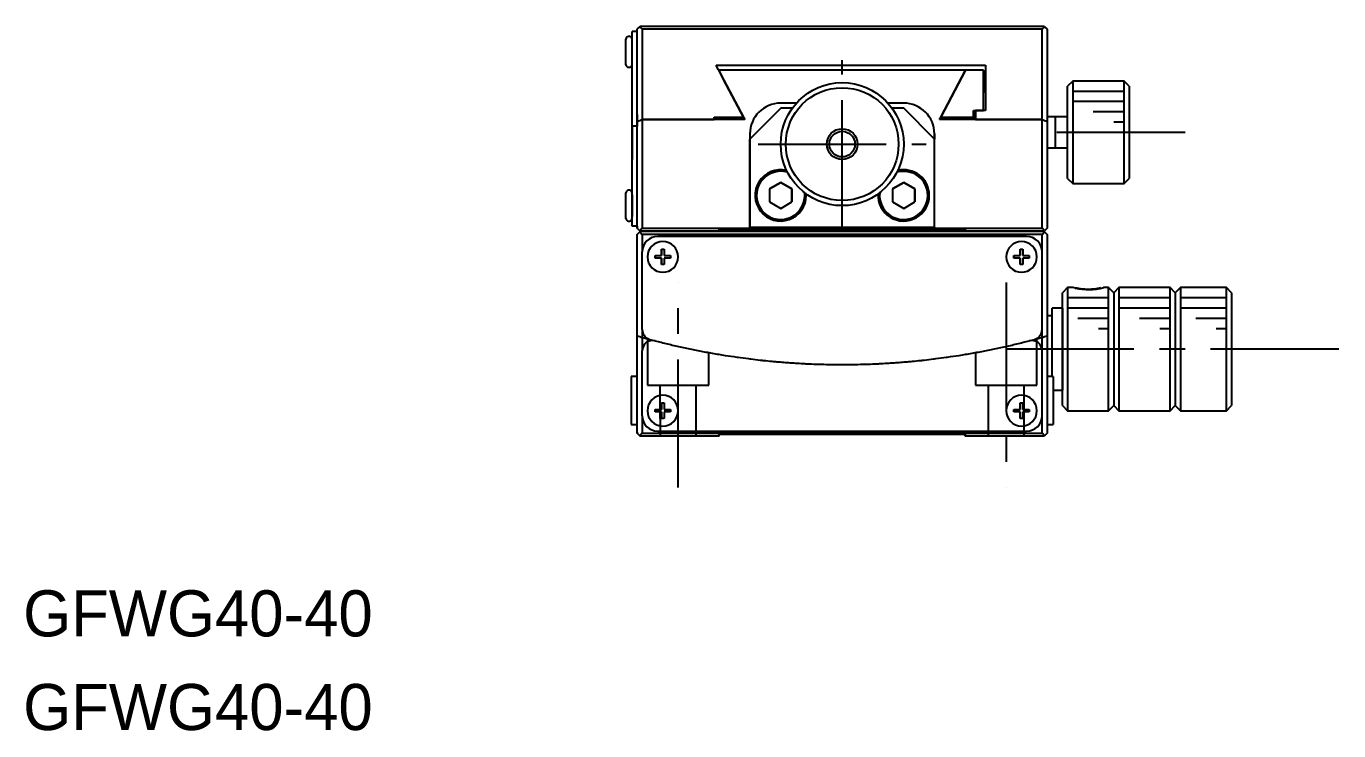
# Model space of a CAD drawing. Extents: x 129 to 393, y -5 to 213.
# Drawn here: x 133.5 to 261.5, y -5.2 to 63.5 of the extents above; entities that cross this region are included whole.
import ezdxf

# ---------------------------------------------------------------- set-up
doc = ezdxf.new("R2010")
doc.units = 0
doc.header["$LTSCALE"] = 10
doc.linetypes.add('CENTER', pattern=[2, 1.25, -0.25, 0.25, -0.25])
doc.linetypes.add('DASHED', pattern=[3.5, 2, -1.5])
doc.layers.get('0').update_dxf_attribs({"linetype": 'CONTINUOUS'})
doc.layers.add('CENTER', color=1, linetype='CENTER')
doc.styles.get("Standard").update_dxf_attribs({"font": 'FGP教科書体NT-M'})

msp = doc.modelspace()

# ---------------------------------------------------------------- linework, layer by layer
at = {"color": 7, "linetype": 'CONTINUOUS'}
for p, q in [((193.099727, 63.001654), (192.599727, 63.001654)), ((192.599727, 61.501654), (192.599727, 63.001654)), ((193.099727, 63.201654), (193.349727, 63.451654)), ((193.099727, 61.501654), (193.099727, 63.201654)), ((193.349727, 63.451654), (193.399727, 63.501654)), ((193.349727, 63.451654), (193.599727, 63.201654)), ((193.399727, 63.501654), (232.799727, 63.501654)), ((193.599727, 63.201654), (193.599727, 54.420089)), ((232.599727, 63.201654), (193.599727, 63.201654)), ((232.599727, 63.201654), (232.849727, 63.451654)), ((232.599727, 54.420089), (232.599727, 63.201654)), ((232.849727, 63.451654), (232.799727, 63.501654)), ((232.849727, 63.451654), (233.099727, 63.201654)), ((233.099727, 63.201654), (233.099727, 54.219304)), ((191.999727, 59.751654), (191.999727, 62.251654)), ((191.999727, 61.126654), (191.999727, 61.751654)), ((192.349727, 62.501654), (192.249727, 62.501654)), ((192.599727, 60.201654), (192.599727, 61.501654)), ((193.099727, 54.903815), (193.099727, 61.501654)), ((193.099727, 54.903815), (193.099727, 61.501654)), ((191.999727, 60.876654), (191.999727, 61.126654)), ((191.999727, 60.251654), (191.999727, 60.876654)), ((192.599727, 54.903815), (192.599727, 60.201654)), ((192.249727, 59.501654), (192.349727, 59.501654)), ((200.799578, 59.701854), (227.099727, 59.701854)), ((201.012824, 59.29614), (200.799578, 59.701854)), ((201.059728, 59.206987), (201.012824, 59.29614)), ((201.059386, 59.207637), (201.567667, 58.24343)), ((225.140068, 59.207637), (201.059386, 59.207637)), ((201.567667, 58.24343), (201.059728, 59.206987)), ((222.712508, 54.631091), (225.140068, 59.207637)), ((225.140068, 59.207637), (222.715197, 54.636124)), ((226.900068, 59.207637), (225.140068, 59.207637)), ((226.900068, 55.28506), (226.900068, 59.207637)), ((226.900068, 59.207637), (226.900068, 57.007795)), ((227.099727, 59.701854), (227.099727, 55.28506)), ((201.567667, 58.24343), (203.484258, 54.636123)), ((203.484257, 54.636124), (201.567667, 58.24343)), ((235.599727, 58.151654), (235.099727, 57.651654)), ((235.099727, 48.651654), (235.099727, 57.651654)), ((235.599727, 58.151654), (235.599727, 48.151654)), ((240.599727, 58.151654), (235.599727, 58.151654)), ((240.599727, 48.151654), (240.599727, 58.151654)), ((241.099727, 57.651654), (240.599727, 58.151654)), ((241.099727, 57.651654), (241.099727, 48.651654)), ((226.900068, 57.007795), (226.900068, 57.011654)), ((226.900068, 55.28506), (226.900068, 57.011654)), ((226.903927, 57.011654), (226.900068, 57.007795)), ((227.099727, 57.207454), (226.903927, 57.011654)), ((207.099727, 55.501654), (204.099727, 52.501654)), ((204.599727, 53.001654), (207.099727, 55.501654)), ((208.627591, 56.001654), (207.099727, 56.001654)), ((208.22633, 55.501654), (207.099727, 55.501654)), ((219.099727, 56.001654), (217.571863, 56.001654)), ((219.099727, 55.501654), (217.973124, 55.501654)), ((222.099727, 52.501654), (219.099727, 55.501654)), ((225.900068, 54.636124), (225.900068, 55.28506)), ((225.900068, 55.28506), (226.099727, 55.28506)), ((225.900068, 55.28506), (225.900068, 54.420089)), ((226.099727, 55.28506), (226.900068, 55.28506)), ((226.099727, 55.28506), (226.099727, 54.420089)), ((226.900068, 55.28506), (226.099727, 55.28506)), ((227.099727, 55.28506), (226.900068, 55.28506)), ((192.599727, 53.969241), (192.599727, 54.903815)), ((192.599727, 53.769515), (192.599727, 53.969241)), ((193.099727, 54.903815), (193.099727, 54.219304)), ((193.099727, 54.219304), (193.099727, 54.903815)), ((193.099727, 52.769515), (193.099727, 54.219304)), ((193.099727, 54.219304), (193.099727, 53.769515)), ((200.599727, 54.420089), (193.599727, 54.420089)), ((193.599727, 54.420089), (193.599727, 43.801654)), ((193.599727, 54.420089), (200.599727, 54.420089)), ((200.599727, 54.636124), (203.484257, 54.636124)), ((200.599727, 54.420089), (200.599727, 54.636124)), ((203.599727, 54.420089), (200.599727, 54.420089)), ((203.484257, 54.636124), (203.484257, 54.420089)), ((203.484258, 54.636123), (203.513576, 54.581259)), ((203.513576, 54.581259), (203.599727, 54.420089)), ((222.599727, 54.420089), (222.668065, 54.547928)), ((226.099727, 54.420089), (222.599727, 54.420089)), ((222.668065, 54.547928), (222.712508, 54.631091)), ((222.715197, 54.636124), (225.900068, 54.636124)), ((222.715197, 54.636124), (222.715197, 54.420089)), ((225.900068, 54.636124), (225.900068, 54.420089)), ((225.900068, 54.636124), (225.900068, 54.420089)), ((232.599727, 54.420089), (226.099727, 54.420089)), ((226.099727, 54.420089), (232.599727, 54.420089)), ((232.599727, 43.801654), (232.599727, 54.420089)), ((233.099727, 54.219304), (233.099727, 43.801654)), ((233.904727, 54.651654), (233.099747, 54.651654)), ((235.099727, 54.651654), (233.894727, 54.651654)), ((233.899727, 51.651649), (233.899727, 54.651659)), ((192.599727, 52.769515), (192.599727, 53.769515)), ((192.599727, 53.708999), (192.599727, 53.769515)), ((193.099727, 53.769515), (192.599727, 53.769515)), ((192.599727, 53.708999), (192.599727, 51.154172)), ((192.599727, 45.501654), (192.599727, 52.769515)), ((193.099727, 45.501654), (193.099727, 52.769515)), ((193.099727, 45.501654), (193.099727, 52.769515)), ((204.599727, 53.001654), (204.099727, 52.501654)), ((204.099727, 53.001654), (204.099727, 52.501654)), ((222.099727, 52.501654), (222.099727, 53.001654)), ((222.099727, 53.001654), (222.099727, 52.501654)), ((204.099727, 43.901654), (204.099727, 52.501654)), ((204.099727, 52.501654), (204.099727, 43.901654)), ((222.099727, 43.901654), (222.099727, 52.501654)), ((222.099727, 43.901654), (222.099727, 52.501654)), ((233.099747, 51.651654), (233.899727, 51.651654)), ((233.894727, 51.651654), (233.899727, 51.651654)), ((233.899727, 51.651654), (233.904727, 51.651654)), ((233.899727, 51.651654), (235.099727, 51.651654)), ((192.599727, 51.154172), (192.599727, 51.0304)), ((192.599727, 51.0304), (192.599727, 50.919575)), ((192.599727, 50.919575), (192.599727, 50.821724)), ((192.599727, 50.821724), (192.599727, 50.73687)), ((192.599727, 50.73687), (192.599727, 50.665036)), ((192.599727, 50.665036), (192.599727, 50.606238)), ((192.599727, 50.606238), (192.599727, 50.560491)), ((192.599727, 50.560491), (192.599727, 50.527807)), ((192.599727, 50.527807), (192.599727, 50.508193)), ((192.599727, 50.508193), (192.599727, 50.501654)), ((192.599727, 47.251654), (192.599727, 50.501654)), ((192.349727, 47.501654), (192.249727, 47.501654)), ((207.099727, 48.271825), (205.999727, 47.63674)), ((205.999727, 47.63674), (207.099727, 48.271825)), ((205.999727, 47.63674), (205.999727, 46.366569)), ((208.199727, 47.63674), (207.099727, 48.271825)), ((207.099727, 48.271825), (208.199727, 47.63674)), ((208.199727, 46.366569), (208.199727, 47.63674)), ((208.199727, 47.63674), (208.199727, 46.366569)), ((219.099727, 48.271825), (217.999727, 47.63674)), ((217.999727, 47.63674), (219.099727, 48.271825)), ((217.999727, 47.63674), (217.999727, 46.366569)), ((220.199727, 47.63674), (219.099727, 48.271825)), ((219.099727, 48.271825), (220.199727, 47.63674)), ((220.199727, 46.366569), (220.199727, 47.63674)), ((220.199727, 47.63674), (220.199727, 46.366569)), ((235.099727, 48.651654), (235.599727, 48.151654)), ((235.599727, 48.151654), (240.599727, 48.151654)), ((240.599727, 48.151654), (241.099727, 48.651654)), ((191.999727, 44.751654), (191.999727, 47.251654)), ((191.999727, 46.126654), (191.999727, 46.751654)), ((191.999727, 45.876654), (191.999727, 46.126654)), ((192.599727, 47.051654), (192.599727, 47.001654)), ((192.599727, 47.051654), (192.599727, 47.001654)), ((192.599727, 47.051654), (192.599727, 44.951654)), ((192.599727, 47.051654), (192.599727, 47.001654)), ((205.999727, 46.366569), (207.099727, 45.731484)), ((207.099727, 45.731484), (208.199727, 46.366569)), ((217.999727, 46.366569), (219.099727, 45.731484)), ((219.099727, 45.731484), (220.199727, 46.366569)), ((191.999727, 45.251654), (191.999727, 45.876654)), ((192.599727, 44.001654), (192.599727, 45.501654)), ((192.599727, 45.001654), (192.599727, 44.951654)), ((192.599727, 44.75163), (192.599727, 45.001654)), ((192.599727, 45.001654), (192.599727, 44.951654)), ((192.599727, 45.001654), (192.599727, 44.951654)), ((193.099727, 43.801654), (193.099727, 45.501654)), ((192.249727, 44.501654), (192.349727, 44.501654)), ((192.599727, 44.001654), (192.599727, 44.75163)), ((193.099727, 44.001654), (192.599727, 44.001654)), ((193.099727, 44.001654), (193.099727, 43.801654)), ((193.349727, 43.551654), (193.099727, 43.801654)), ((193.099727, 43.801654), (193.349727, 43.551654)), ((193.199727, 43.701654), (193.399727, 43.501654)), ((193.399727, 43.501654), (193.199727, 43.701654)), ((193.599727, 43.801654), (193.349727, 43.551654)), ((193.349727, 43.551654), (193.399727, 43.501654)), ((193.349727, 43.551654), (193.399727, 43.501654)), ((193.599727, 43.801654), (204.099727, 43.801654)), ((201.099727, 43.701654), (204.099727, 43.701654)), ((201.099727, 43.501654), (201.099727, 43.701654)), ((204.099727, 43.901654), (222.099727, 43.901654)), ((204.099727, 43.901654), (204.099727, 43.801654)), ((204.099727, 43.801654), (204.099727, 43.701654)), ((204.099727, 43.701654), (222.099727, 43.701654)), ((222.099727, 43.801654), (222.099727, 43.901654)), ((222.099727, 43.901654), (222.099727, 43.701654)), ((222.099727, 43.801654), (232.599727, 43.801654)), ((222.099727, 43.701654), (222.099727, 43.801654)), ((222.099727, 43.701654), (225.099727, 43.701654)), ((225.099727, 43.701654), (225.099727, 43.501654)), ((225.099727, 43.701654), (225.099727, 43.501654)), ((232.849727, 43.551654), (232.599727, 43.801654)), ((232.799727, 43.501654), (232.849727, 43.551654)), ((233.099727, 43.801654), (232.849727, 43.551654)), ((193.099727, 43.201654), (193.349727, 43.451654)), ((193.099727, 33.294817), (193.099727, 43.201654)), ((193.399727, 43.501654), (193.349727, 43.451654)), ((193.349727, 43.451654), (193.599727, 43.201654)), ((201.099727, 43.501654), (193.399727, 43.501654)), ((193.399727, 43.501654), (201.099727, 43.501654)), ((193.599727, 43.201654), (193.599727, 41.501654)), ((232.599727, 43.201654), (193.599727, 43.201654)), ((231.099727, 43.001654), (195.099727, 43.001654)), ((201.099727, 43.501654), (225.099727, 43.501654)), ((232.799727, 43.501654), (225.099727, 43.501654)), ((225.099727, 43.501654), (232.799727, 43.501654)), ((232.599727, 43.201654), (232.849727, 43.451654)), ((232.599727, 41.501654), (232.599727, 43.201654)), ((232.849727, 43.451654), (232.799727, 43.501654)), ((232.849727, 43.451654), (233.099727, 43.201654)), ((233.099727, 43.201654), (233.099727, 33.294817)), ((193.599727, 33.91897), (193.599727, 41.501654)), ((194.849727, 41.126654), (195.474727, 41.126654)), ((194.849727, 40.876654), (194.849727, 41.126654)), ((194.849727, 41.126654), (194.849727, 40.876654)), ((195.474727, 41.751654), (195.724727, 41.751654)), ((195.474727, 41.126654), (195.474727, 41.751654)), ((195.474727, 41.751654), (195.474727, 41.126654)), ((195.724727, 41.751654), (195.724727, 41.126654)), ((195.724727, 41.126654), (196.349727, 41.126654)), ((196.349727, 41.126654), (196.349727, 40.876654)), ((229.849727, 41.126654), (230.474727, 41.126654)), ((229.849727, 40.876654), (229.849727, 41.126654)), ((229.849727, 41.126654), (229.849727, 40.876654)), ((230.474727, 41.751654), (230.724727, 41.751654)), ((230.474727, 41.126654), (230.474727, 41.751654)), ((230.474727, 41.751654), (230.474727, 41.126654)), ((230.724727, 41.751654), (230.724727, 41.126654)), ((230.724727, 41.126654), (231.349727, 41.126654)), ((231.349727, 41.126654), (231.349727, 40.876654)), ((232.599727, 33.91897), (232.599727, 41.501654)), ((195.474727, 40.876654), (194.849727, 40.876654)), ((195.474727, 40.251654), (195.474727, 40.876654)), ((195.474727, 40.876654), (195.474727, 40.251654)), ((195.724727, 40.251654), (195.474727, 40.251654)), ((196.349727, 40.876654), (195.724727, 40.876654)), ((195.724727, 40.876654), (195.724727, 40.251654)), ((230.474727, 40.876654), (229.849727, 40.876654)), ((230.474727, 40.251654), (230.474727, 40.876654)), ((230.474727, 40.876654), (230.474727, 40.251654)), ((230.724727, 40.251654), (230.474727, 40.251654)), ((231.349727, 40.876654), (230.724727, 40.876654)), ((230.724727, 40.876654), (230.724727, 40.251654)), ((235.099727, 38.001654), (234.599727, 37.501654)), ((234.599727, 26.501654), (234.599727, 37.501654)), ((234.599727, 36.001654), (234.599727, 37.501654)), ((235.599732, 38.001654), (235.099727, 38.001654)), ((235.099727, 38.001654), (235.099727, 26.001654)), ((239.099727, 38.001654), (238.599722, 38.001654)), ((239.599727, 37.501654), (239.099727, 38.001654)), ((239.099727, 26.001654), (239.099727, 38.001654)), ((240.099727, 38.001654), (239.599727, 37.501654)), ((239.599727, 37.501654), (239.599727, 26.501654)), ((245.099727, 38.001654), (240.099727, 38.001654)), ((240.099727, 38.001654), (240.099727, 26.001654)), ((245.599727, 37.501654), (245.099727, 38.001654)), ((245.099727, 26.001654), (245.099727, 38.001654)), ((246.099727, 38.001654), (245.599727, 37.501654)), ((245.599727, 37.501654), (245.599727, 26.501654)), ((250.599727, 38.001654), (246.099727, 38.001654)), ((246.099727, 38.001654), (246.099727, 26.001654)), ((251.099727, 37.501654), (250.599727, 38.001654)), ((250.599727, 26.001654), (250.599727, 38.001654)), ((251.099727, 37.501654), (251.099727, 26.501654)), ((233.599727, 35.351827), (233.599727, 36.001654)), ((233.599727, 29.351654), (233.599727, 36.001654)), ((234.599727, 36.001654), (233.599727, 36.001654)), ((234.599727, 34.001654), (234.599727, 36.001654)), ((234.599727, 36.001654), (234.599727, 28.001654)), ((233.599727, 35.251654), (233.099727, 35.251654)), ((193.599727, 33.91897), (193.599727, 33.154302)), ((232.599727, 33.154302), (232.599727, 33.91897)), ((193.099727, 23.801654), (193.099727, 33.294817)), ((193.099727, 33.001654), (193.099727, 33.294817)), ((193.099727, 32.501654), (193.099727, 33.001654)), ((193.099727, 23.901654), (193.099727, 32.501654)), ((193.599727, 33.154302), (193.599727, 31.851462)), ((232.599727, 31.851462), (232.599727, 33.154302)), ((233.099727, 33.294817), (233.099727, 23.801654)), ((193.599727, 25.501654), (193.599727, 31.851462)), ((193.599727, 25.501654), (193.599727, 31.851462)), ((232.599727, 25.501654), (232.599727, 31.851462)), ((234.599727, 28.001654), (234.599727, 30.001654)), ((193.099727, 29.351654), (192.499727, 29.351654)), ((192.499727, 29.351654), (192.499727, 24.651654)), ((233.699727, 29.351654), (233.099727, 29.351654)), ((233.699727, 29.351654), (233.699727, 24.651654)), ((233.699727, 28.001654), (234.599727, 28.001654)), ((234.599727, 26.501654), (234.599727, 28.001654)), ((194.849727, 26.126654), (195.474727, 26.126654)), ((194.849727, 25.876654), (194.849727, 26.126654)), ((194.849727, 26.126654), (194.849727, 25.876654)), ((195.474727, 25.876654), (194.849727, 25.876654)), ((195.474727, 26.751654), (195.724727, 26.751654)), ((195.474727, 26.126654), (195.474727, 26.751654)), ((195.474727, 26.751654), (195.474727, 26.126654)), ((195.474727, 25.251654), (195.474727, 25.876654)), ((195.474727, 25.876654), (195.474727, 25.251654)), ((195.724727, 26.751654), (195.724727, 26.126654)), ((195.724727, 26.126654), (196.349727, 26.126654)), ((196.349727, 25.876654), (195.724727, 25.876654)), ((195.724727, 25.876654), (195.724727, 25.251654)), ((196.349727, 26.126654), (196.349727, 25.876654)), ((229.849727, 26.126654), (230.474727, 26.126654)), ((229.849727, 25.876654), (229.849727, 26.126654)), ((229.849727, 26.126654), (229.849727, 25.876654)), ((230.474727, 25.876654), (229.849727, 25.876654)), ((230.474727, 26.751654), (230.724727, 26.751654)), ((230.474727, 26.126654), (230.474727, 26.751654)), ((230.474727, 26.751654), (230.474727, 26.126654)), ((230.474727, 25.251654), (230.474727, 25.876654)), ((230.474727, 25.876654), (230.474727, 25.251654)), ((230.724727, 26.751654), (230.724727, 26.126654)), ((230.724727, 26.126654), (231.349727, 26.126654)), ((231.349727, 25.876654), (230.724727, 25.876654)), ((230.724727, 25.876654), (230.724727, 25.251654)), ((231.349727, 26.126654), (231.349727, 25.876654)), ((234.599727, 26.501654), (235.099727, 26.001654)), ((235.099727, 26.001654), (239.099727, 26.001654)), ((239.099727, 26.001654), (239.599727, 26.501654)), ((239.599727, 26.501654), (240.099727, 26.001654)), ((240.099727, 26.001654), (245.099727, 26.001654)), ((245.099727, 26.001654), (245.599727, 26.501654)), ((245.599727, 26.501654), (246.099727, 26.001654)), ((246.099727, 26.001654), (250.599727, 26.001654)), ((250.599727, 26.001654), (251.099727, 26.501654)), ((192.499727, 24.651654), (193.099727, 24.651654)), ((193.599727, 25.501654), (193.599727, 23.801654)), ((195.724727, 25.251654), (195.474727, 25.251654)), ((230.724727, 25.251654), (230.474727, 25.251654)), ((232.599727, 23.801654), (232.599727, 25.501654)), ((233.099727, 24.651654), (233.699727, 24.651654)), ((193.099727, 23.801654), (193.099727, 23.901654)), ((193.099727, 23.901654), (193.099727, 23.801654)), ((193.099727, 23.901654), (193.099727, 23.801654)), ((193.349727, 23.551654), (193.099727, 23.801654)), ((193.199727, 23.701654), (193.099727, 23.801654)), ((193.199727, 23.701654), (193.399727, 23.501654)), ((193.599727, 23.801654), (193.349727, 23.551654)), ((193.349727, 23.551654), (193.399727, 23.501654)), ((201.099727, 23.501654), (193.399727, 23.501654)), ((193.599727, 23.801654), (232.599727, 23.801654)), ((195.099727, 24.001654), (231.099727, 24.001654)), ((201.099727, 23.701654), (225.099727, 23.701654)), ((201.099727, 23.501654), (201.099727, 23.701654)), ((225.099727, 23.701654), (225.099727, 23.501654)), ((225.099727, 23.501654), (225.099727, 23.701654)), ((232.799727, 23.501654), (225.099727, 23.501654)), ((232.849727, 23.551654), (232.599727, 23.801654)), ((232.849727, 23.551654), (232.799727, 23.501654)), ((233.099727, 23.801654), (232.849727, 23.551654))]:
    msp.add_line(p, q, dxfattribs=at)
at = {"color": 3, "linetype": 'CONTINUOUS'}
for p, q in [((214.599722, 57.811131), (214.599722, 57.811236)), ((240.599727, 57.151654), (235.599727, 57.151654)), ((240.599727, 56.151654), (235.599727, 56.151654)), ((240.599727, 55.151654), (237.599727, 55.151654)), ((240.599727, 54.151654), (239.599727, 54.151654)), ((235.83794, 37.946578), (235.599732, 38.001654)), ((239.099727, 37.001654), (235.099727, 37.001654)), ((239.099727, 36.001654), (235.099727, 36.001654)), ((245.099727, 37.001654), (240.099727, 37.001654)), ((245.099727, 36.001654), (240.099727, 36.001654)), ((250.599727, 37.001654), (246.099727, 37.001654)), ((250.599727, 36.001654), (246.099727, 36.001654)), ((239.099727, 35.001654), (236.099727, 35.001654)), ((245.099727, 35.001654), (242.099727, 35.001654)), ((250.599727, 35.001654), (247.599727, 35.001654)), ((239.099727, 34.001654), (238.099727, 34.001654)), ((245.099727, 34.001654), (244.099727, 34.001654)), ((250.599727, 34.001654), (249.599727, 34.001654))]:
    msp.add_line(p, q, dxfattribs=at)
at = {"color": 3, "linetype": 'DASHED'}
for p, q in [((194.099727, 33.01745), (194.099727, 28.501654)), ((232.099727, 28.501654), (232.099727, 33.017614)), ((200.099727, 28.501654), (200.099727, 31.668514)), ((226.099727, 31.668627), (226.099727, 28.501654)), ((194.099727, 28.501654), (200.099727, 28.501654)), ((195.349727, 25.24172), (195.349727, 28.501654)), ((198.849727, 23.501654), (198.849727, 28.501654)), ((226.099727, 28.501654), (232.099727, 28.501654)), ((227.349727, 28.501654), (227.349727, 23.501654)), ((230.849727, 26.761588), (230.849727, 28.501654)), ((230.849727, 25.24172), (230.849727, 26.761588)), ((195.349727, 25.24172), (195.349727, 23.501654)), ((230.849727, 23.501654), (230.849727, 25.24172))]:
    msp.add_line(p, q, dxfattribs=at)
at = {"color": 7, "linetype": 'CONTINUOUS'}
for radius in [6, 5.5, 1.25]:
    msp.add_circle((213.099727, 52.001654), radius, dxfattribs=at)
at = {"color": 3, "linetype": 'CONTINUOUS'}
msp.add_circle((213.099727, 52.001654), 1.5, dxfattribs=at)
at = {"color": 7, "linetype": 'CONTINUOUS'}
for centre, radius, start, end in [((192.249727, 62.251654), 0.25, 90, 180), ((192.349727, 62.251654), 0.25, 0, 90), ((192.249727, 59.751654), 0.25, 180, 270), ((192.349727, 59.751654), 0.25, 270, 0), ((207.099727, 53.001654), 3, 90, 180), ((219.099727, 53.001654), 3, 0, 90), ((173.599727, 103.501654), 53, 291.587674, 292.170157), ((173.599727, 103.501654), 53, 291.587674, 292.170157), ((252.599727, 103.501654), 53, 247.829843, 248.412326), ((252.599727, 103.501654), 53, 247.829843, 248.412326), ((207.099727, 47.001654), 2.5, 76.653452, 0), ((207.099727, 47.001654), 2.35, 73.55341, 0), ((219.099727, 47.001654), 2.35, 0, 106.44659), ((219.099727, 47.001654), 2.5, 0, 103.346548), ((192.249727, 47.251654), 0.25, 90, 180), ((192.349727, 47.251654), 0.25, 0, 90), ((207.099727, 47.001654), 2.35, 0, 6.057732), ((207.099727, 47.001654), 2.5, 0, 2.95769), ((219.099727, 47.001654), 2.5, 177.04231, 0), ((219.099727, 47.001654), 2.35, 173.942268, 0), ((192.249727, 44.751654), 0.25, 180, 270), ((192.349727, 44.751654), 0.25, 270, 0), ((195.099727, 41.501654), 1.5, 90, 180), ((195.599727, 41.001654), 1.5, 90, 0), ((195.599727, 41.001654), 1.5, 0, 90), ((230.599727, 41.001654), 1.5, 90, 0), ((230.599727, 41.001654), 1.5, 0, 90), ((231.099727, 41.501654), 1.5, 0, 90), ((237.099727, 43.87013), 6.000126, 257.975557, 282.024443), ((194.599727, 33.91897), 1, 180, 247.048526), ((231.599727, 33.91897), 1, 292.951474, 0), ((213.099727, 103.501654), 73, 254.099203, 254.506843), ((213.099727, 103.501654), 73, 254.099203, 254.506843), ((213.099727, 103.501654), 73, 254.506843, 255.111167), ((213.099727, 103.501654), 73, 254.506843, 255.111167), ((194.599727, 31.851462), 1, 75.522488, 180), ((194.599727, 33.91897), 1, 247.048526, 255.111167), ((213.099727, 103.501654), 73, 255.111167, 255.522488), ((213.099727, 103.501654), 73, 255.522488, 256.000074), ((213.099727, 103.501654), 73, 255.522488, 256), ((213.099727, 103.501654), 73, 256, 257), ((213.099727, 103.501654), 73, 256.000074, 256.999964), ((213.099727, 103.501654), 73, 256.999964, 258), ((213.099727, 103.501654), 73, 257, 258), ((213.099727, 103.501654), 73, 258, 259.000102), ((213.099727, 103.501654), 73, 258, 259), ((213.099727, 103.501654), 73, 280.999926, 282.000129), ((213.099727, 103.501654), 73, 281, 282), ((213.099727, 103.501654), 73, 282, 283), ((213.099727, 103.501654), 73, 282.000129, 282.999995), ((213.099727, 103.501654), 73, 282.999995, 283.999875), ((213.099727, 103.501654), 73, 283, 284), ((213.099727, 103.501654), 73, 283.999875, 284.477512), ((213.099727, 103.501654), 73, 284, 284.477512), ((213.099727, 103.501654), 73, 284.477512, 284.888833), ((231.599727, 31.851462), 1, 0, 104.477512), ((213.099727, 103.501654), 73, 284.888833, 285.493157), ((213.099727, 103.501654), 73, 284.888833, 285.493157), ((231.599727, 33.91897), 1, 284.888833, 292.951474), ((213.099727, 103.501654), 73, 285.493157, 285.900797), ((213.099727, 103.501654), 73, 285.493157, 285.900797), ((213.099727, 103.501654), 73, 259, 260), ((213.099727, 103.501654), 73, 259.000102, 259.999898), ((213.099727, 103.501654), 73, 259.999898, 261), ((213.099727, 103.501654), 73, 260, 261), ((213.099727, 103.501654), 73, 261, 261.9), ((213.099727, 103.501654), 73, 261, 261.9), ((213.099727, 103.501654), 73, 261.9, 262.000003), ((213.099727, 103.501654), 73, 261.9, 262), ((213.099727, 103.501654), 73, 262, 262.8), ((213.099727, 103.501654), 73, 262.000003, 262.8), ((213.099727, 103.501654), 73, 262.8, 263.000004), ((213.099727, 103.501654), 73, 262.8, 263), ((213.099727, 103.501654), 73, 263, 263.7), ((213.099727, 103.501654), 73, 263.000004, 263.7), ((213.099727, 103.501654), 73, 263.7, 264.000003), ((213.099727, 103.501654), 73, 263.7, 264), ((213.099727, 103.501654), 73, 264, 264.6), ((213.099727, 103.501654), 73, 264.000003, 264.6), ((213.099727, 103.501654), 73, 264.6, 265.000001), ((213.099727, 103.501654), 73, 264.6, 265), ((213.099727, 103.501654), 73, 265, 265.5), ((213.099727, 103.501654), 73, 265.000001, 265.5), ((213.099727, 103.501654), 73, 274.5, 274.999999), ((213.099727, 103.501654), 73, 274.5, 275), ((213.099727, 103.501654), 73, 274.999999, 275.4), ((213.099727, 103.501654), 73, 275, 275.4), ((213.099727, 103.501654), 73, 275.4, 276), ((213.099727, 103.501654), 73, 275.4, 275.999997), ((213.099727, 103.501654), 73, 275.999997, 276.3), ((213.099727, 103.501654), 73, 276, 276.3), ((213.099727, 103.501654), 73, 276.3, 277), ((213.099727, 103.501654), 73, 276.3, 276.999996), ((213.099727, 103.501654), 73, 276.999996, 277.2), ((213.099727, 103.501654), 73, 277, 277.2), ((213.099727, 103.501654), 73, 277.2, 278), ((213.099727, 103.501654), 73, 277.2, 277.999997), ((213.099727, 103.501654), 73, 277.999997, 278.1), ((213.099727, 103.501654), 73, 278, 278.1), ((213.099727, 103.501654), 73, 278.1, 279), ((213.099727, 103.501654), 73, 278.1, 279), ((213.099727, 103.501654), 73, 279, 280.000036), ((213.099727, 103.501654), 73, 279, 280), ((213.099727, 103.501654), 73, 280, 281), ((213.099727, 103.501654), 73, 280.000036, 280.999926), ((213.099727, 103.501654), 73, 265.5, 265.999999), ((213.099727, 103.501654), 73, 265.5, 266), ((213.099727, 103.501654), 73, 265.999999, 266.4), ((213.099727, 103.501654), 73, 266, 266.4), ((213.099727, 103.501654), 73, 266.4, 266.999997), ((213.099727, 103.501654), 73, 266.4, 267), ((213.099727, 103.501654), 73, 266.999997, 267.3), ((213.099727, 103.501654), 73, 267, 267.3), ((213.099727, 103.501654), 73, 267.3, 267.999996), ((213.099727, 103.501654), 73, 267.3, 268), ((213.099727, 103.501654), 73, 267.999996, 268.2), ((213.099727, 103.501654), 73, 268, 268.2), ((213.099727, 103.501654), 73, 268.2, 268.999997), ((213.099727, 103.501654), 73, 268.2, 269), ((213.099727, 103.501654), 73, 268.999997, 269.1), ((213.099727, 103.501654), 73, 269, 269.1), ((213.099727, 103.501654), 73, 269.1, 270), ((213.099727, 103.501654), 73, 269.1, 270), ((213.099727, 103.501654), 73, 270, 270.9), ((213.099727, 103.501654), 73, 270, 270.9), ((213.099727, 103.501654), 73, 270.9, 271.000003), ((213.099727, 103.501654), 73, 270.9, 271), ((213.099727, 103.501654), 73, 271, 271.8), ((213.099727, 103.501654), 73, 271.000003, 271.8), ((213.099727, 103.501654), 73, 271.8, 272.000004), ((213.099727, 103.501654), 73, 271.8, 272), ((213.099727, 103.501654), 73, 272, 272.7), ((213.099727, 103.501654), 73, 272.000004, 272.7), ((213.099727, 103.501654), 73, 272.7, 273.000003), ((213.099727, 103.501654), 73, 272.7, 273), ((213.099727, 103.501654), 73, 273, 273.6), ((213.099727, 103.501654), 73, 273.000003, 273.6), ((213.099727, 103.501654), 73, 273.6, 274.000001), ((213.099727, 103.501654), 73, 273.6, 274), ((213.099727, 103.501654), 73, 274, 274.5), ((213.099727, 103.501654), 73, 274.000001, 274.5), ((195.599727, 26.001654), 1.5, 90, 0), ((195.599727, 26.001654), 1.5, 0, 90), ((230.599727, 26.001654), 1.5, 90, 0), ((230.599727, 26.001654), 1.5, 0, 90), ((195.099727, 25.501654), 1.5, 180, 270), ((231.099727, 25.501654), 1.5, 270, 0)]:
    msp.add_arc(centre, radius, start, end, dxfattribs=at)
at = {"color": 3, "linetype": 'CONTINUOUS'}
msp.add_arc((237.102885, 43.78823), 5.977038, 257.781866, 284.503034, dxfattribs=at)
at = {"layer": 'CENTER', "color": 1, "linetype": 'CENTER'}
for p, q in [((213.099727, 43.801654), (213.099727, 60.201654)), ((246.549727, 53.151654), (231.549727, 53.151654)), ((204.899727, 52.001654), (221.299727, 52.001654)), ((197.099727, 18.501654), (197.099727, 38.501654)), ((229.099727, 38.501654), (229.099727, 18.501654)), ((261.549727, 32.001654), (226.549727, 32.001654))]:
    msp.add_line(p, q, dxfattribs=at)

# ---------------------------------------------------------------- texts
at = {"color": 7}
for p in [(133.187904, 3.980124), (133.187904, -5.15599)]:
    msp.add_text('GFWG40-40', height=4.5, dxfattribs=at).set_placement(p)

doc.saveas('drawing.dxf')
